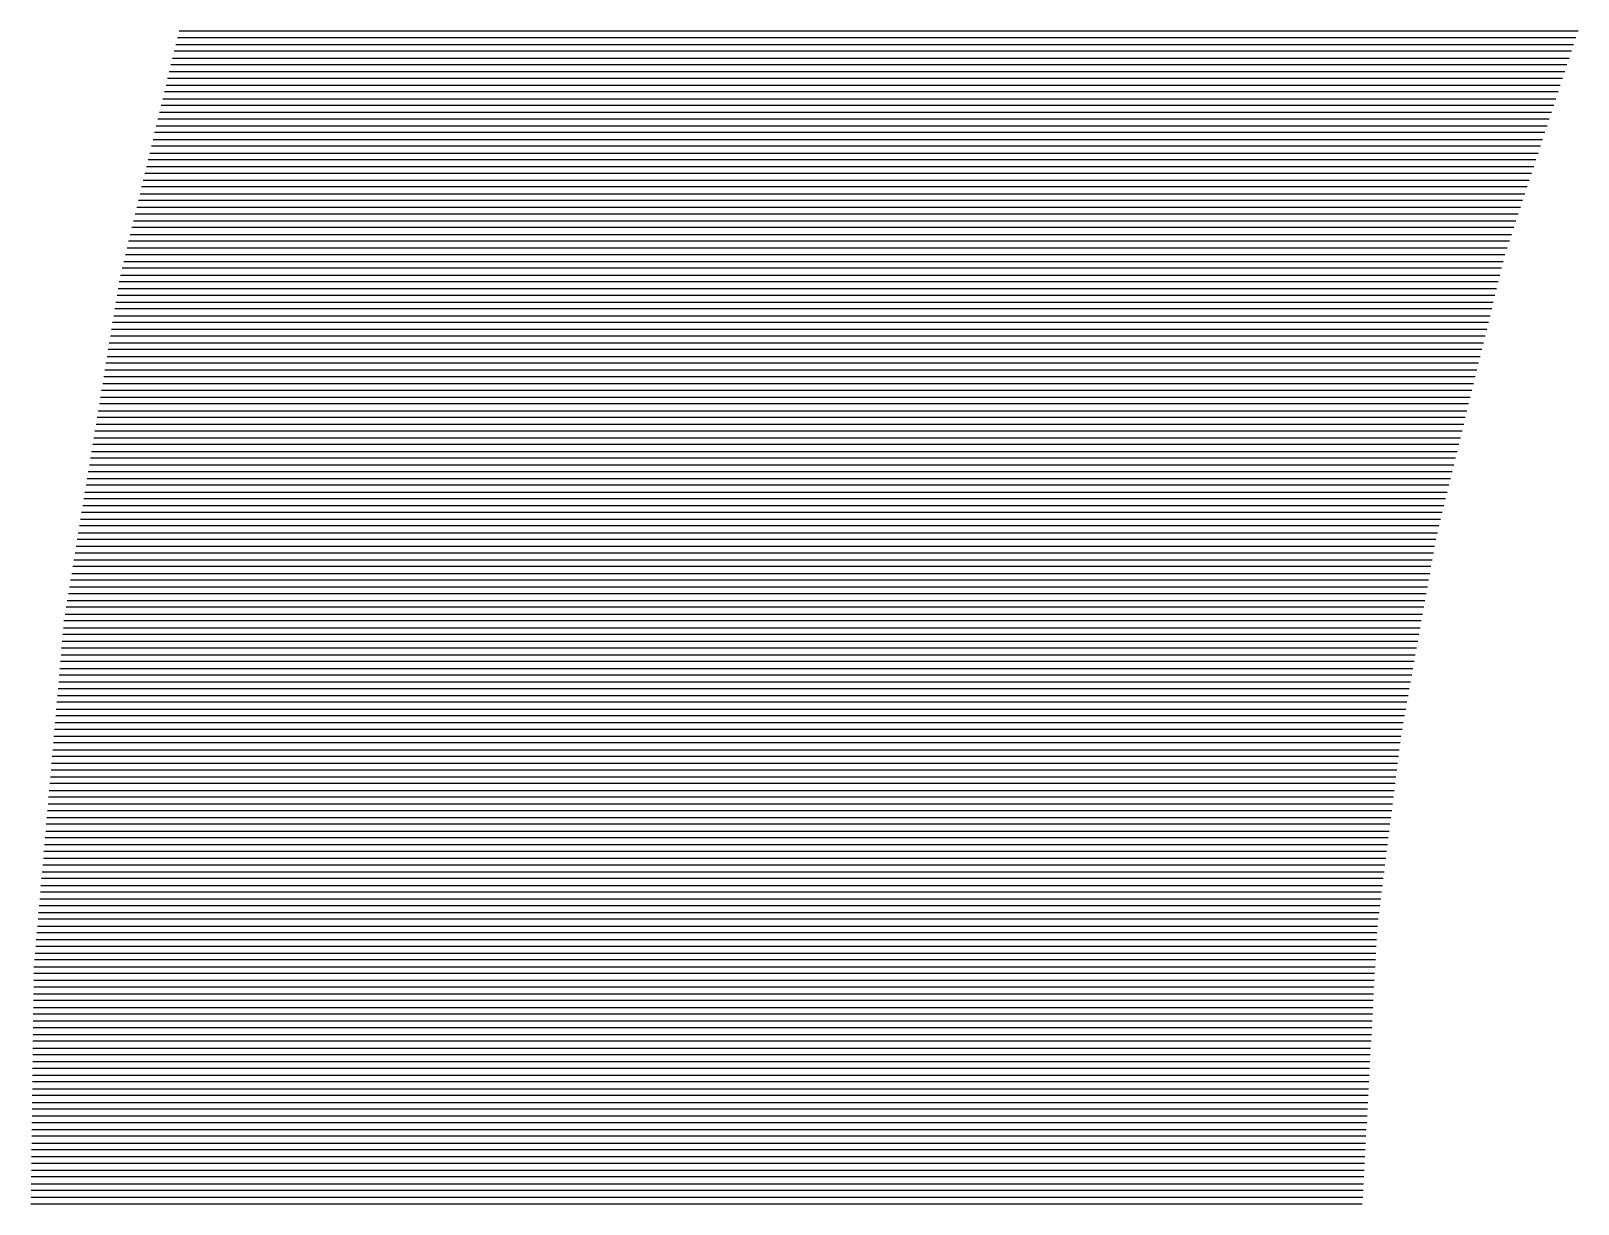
# Model space of a CAD drawing. Header units: metres. Extents: x -6.9 to 6.9, y -7 to 7.
# Drawn here: x -6.89 to -4.609, y 0.008 to 1.738 of the extents above; entities that cross this region are included whole.
import ezdxf

# ---------------------------------------------------------------- set-up
doc = ezdxf.new("R2010")
doc.units = ezdxf.units.M

msp = doc.modelspace()

# ---------------------------------------------------------------- linework, layer by layer
for p, q in [((-6.672096, 1.737827, -1.213668), (-6.421041, 1.737827, -1.177618)), ((-6.421041, 1.737827, -1.177618), (-6.180767, 1.737827, -1.143113)), ((-6.180767, 1.737827, -1.143113), (-5.377292, 1.737827, -1.027761)), ((-5.377292, 1.737827, -1.027761), (-4.608774, 1.737827, -0.917207)), ((-6.67689, 1.717827, -1.213633), (-6.3782, 1.717827, -1.170742)), ((-6.399621, 1.727827, -1.17418), (-6.674493, 1.727827, -1.21365)), ((-6.136552, 1.727827, -1.136402), (-6.399621, 1.727827, -1.17418)), ((-6.3782, 1.717827, -1.170742), (-6.092337, 1.717827, -1.12969)), ((-5.357347, 1.727827, -1.024534), (-6.136552, 1.727827, -1.136402)), ((-6.092337, 1.717827, -1.12969), (-5.337402, 1.717827, -1.021308)), ((-4.612043, 1.727827, -0.917319), (-5.357347, 1.727827, -1.024534)), ((-5.337402, 1.717827, -1.021308), (-4.615313, 1.717827, -0.917432)), ((-6.681683, 1.697827, -1.213597), (-6.335359, 1.697827, -1.163866)), ((-6.35678, 1.707827, -1.167304), (-6.679287, 1.707827, -1.213615)), ((-6.048122, 1.707827, -1.122979), (-6.35678, 1.707827, -1.167304)), ((-6.335359, 1.697827, -1.163866), (-6.003906, 1.697827, -1.116268)), ((-5.317457, 1.707827, -1.018081), (-6.048122, 1.707827, -1.122979)), ((-6.003906, 1.697827, -1.116268), (-5.297512, 1.697827, -1.014854)), ((-4.618582, 1.707827, -0.917544), (-5.317457, 1.707827, -1.018081)), ((-5.297512, 1.697827, -1.014854), (-4.621851, 1.697827, -0.917657)), ((-6.271097, 1.667827, -1.153553), (-6.688874, 1.667827, -1.213544)), ((-6.686477, 1.677827, -1.213562), (-6.292518, 1.677827, -1.156991)), ((-6.313938, 1.687827, -1.160429), (-6.68408, 1.687827, -1.21358)), ((-5.959691, 1.687827, -1.109557), (-6.313938, 1.687827, -1.160429)), ((-6.292518, 1.677827, -1.156991), (-5.915476, 1.677827, -1.102845)), ((-5.871261, 1.667827, -1.096134), (-6.271097, 1.667827, -1.153553)), ((-5.277567, 1.687827, -1.011627), (-5.959691, 1.687827, -1.109557)), ((-5.915476, 1.677827, -1.102845), (-5.257622, 1.677827, -1.0084)), ((-5.237677, 1.667827, -1.005173), (-5.871261, 1.667827, -1.096134)), ((-4.625121, 1.687827, -0.91777), (-5.277567, 1.687827, -1.011627)), ((-5.257622, 1.677827, -1.0084), (-4.62839, 1.677827, -0.917882)), ((-4.631659, 1.667827, -0.917995), (-5.237677, 1.667827, -1.005173)), ((-6.228256, 1.647827, -1.146678), (-6.693668, 1.647827, -1.213509)), ((-6.691271, 1.657827, -1.213526), (-6.249677, 1.657827, -1.150115)), ((-6.249677, 1.657827, -1.150115), (-5.827046, 1.657827, -1.089423)), ((-5.782831, 1.647827, -1.082712), (-6.228256, 1.647827, -1.146678)), ((-5.827046, 1.657827, -1.089423), (-5.217733, 1.657827, -1.001946)), ((-5.197788, 1.647827, -0.998719), (-5.782831, 1.647827, -1.082712)), ((-5.217733, 1.657827, -1.001946), (-4.634929, 1.657827, -0.918107)), ((-4.638198, 1.647827, -0.91822), (-5.197788, 1.647827, -0.998719)), ((-6.185415, 1.627827, -1.139802), (-6.698461, 1.627827, -1.213473)), ((-6.696064, 1.637827, -1.213491), (-6.206836, 1.637827, -1.14324)), ((-6.206836, 1.637827, -1.14324), (-5.738616, 1.637827, -1.076)), ((-5.6944, 1.627827, -1.069289), (-6.185415, 1.627827, -1.139802)), ((-5.738616, 1.637827, -1.076), (-5.177843, 1.637827, -0.995493)), ((-5.157898, 1.627827, -0.992266), (-5.6944, 1.627827, -1.069289)), ((-5.177843, 1.637827, -0.995493), (-4.641467, 1.637827, -0.918333)), ((-4.644737, 1.627827, -0.918445), (-5.157898, 1.627827, -0.992266)), ((-6.705652, 1.597827, -1.21342), (-6.121154, 1.597827, -1.129489)), ((-6.142574, 1.607827, -1.132926), (-6.703255, 1.607827, -1.213438)), ((-6.700858, 1.617827, -1.213456), (-6.163995, 1.617827, -1.136364)), ((-6.163995, 1.617827, -1.136364), (-5.650185, 1.617827, -1.062578)), ((-5.60597, 1.607827, -1.055867), (-6.142574, 1.607827, -1.132926)), ((-6.121154, 1.597827, -1.129489), (-5.561755, 1.597827, -1.049156)), ((-5.650185, 1.617827, -1.062578), (-5.137953, 1.617827, -0.989039)), ((-5.118008, 1.607827, -0.985812), (-5.60597, 1.607827, -1.055867)), ((-5.561755, 1.597827, -1.049156), (-5.098063, 1.597827, -0.982585)), ((-5.137953, 1.617827, -0.989039), (-4.648006, 1.617827, -0.918558)), ((-4.651275, 1.607827, -0.918671), (-5.118008, 1.607827, -0.985812)), ((-5.098063, 1.597827, -0.982585), (-4.654545, 1.597827, -0.918783)), ((-6.710445, 1.577827, -1.213385), (-6.078313, 1.577827, -1.122613)), ((-6.099733, 1.587827, -1.126051), (-6.708048, 1.587827, -1.213402)), ((-5.51754, 1.587827, -1.042444), (-6.099733, 1.587827, -1.126051)), ((-6.078313, 1.577827, -1.122613), (-5.473325, 1.577827, -1.035733)), ((-5.078118, 1.587827, -0.979358), (-5.51754, 1.587827, -1.042444)), ((-5.473325, 1.577827, -1.035733), (-5.058173, 1.577827, -0.976131)), ((-4.657814, 1.587827, -0.918896), (-5.078118, 1.587827, -0.979358)), ((-5.058173, 1.577827, -0.976131), (-4.661083, 1.577827, -0.919008)), ((-6.715239, 1.557827, -1.213349), (-6.035471, 1.557827, -1.115737)), ((-6.056892, 1.567827, -1.119175), (-6.712842, 1.567827, -1.213367)), ((-5.42911, 1.567827, -1.029022), (-6.056892, 1.567827, -1.119175)), ((-6.035471, 1.557827, -1.115737), (-5.384894, 1.557827, -1.022311)), ((-5.038228, 1.567827, -0.972905), (-5.42911, 1.567827, -1.029022)), ((-5.384894, 1.557827, -1.022311), (-5.018283, 1.557827, -0.969678)), ((-4.664353, 1.567827, -0.919121), (-5.038228, 1.567827, -0.972905)), ((-5.018283, 1.557827, -0.969678), (-4.667622, 1.557827, -0.919234)), ((-6.720033, 1.537827, -1.213314), (-5.99263, 1.537827, -1.108862)), ((-6.014051, 1.547827, -1.1123), (-6.717636, 1.547827, -1.213332)), ((-5.340679, 1.547827, -1.015599), (-6.014051, 1.547827, -1.1123)), ((-5.99263, 1.537827, -1.108862), (-5.296464, 1.537827, -1.008888)), ((-4.998338, 1.547827, -0.966451), (-5.340679, 1.547827, -1.015599)), ((-5.296464, 1.537827, -1.008888), (-4.978393, 1.537827, -0.963224)), ((-4.670891, 1.547827, -0.919346), (-4.998338, 1.547827, -0.966451)), ((-4.978393, 1.537827, -0.963224), (-4.674161, 1.537827, -0.919459)), ((-5.928369, 1.507827, -1.098549), (-6.727223, 1.507827, -1.213261)), ((-6.724826, 1.517827, -1.213278), (-5.949789, 1.517827, -1.101986)), ((-5.97121, 1.527827, -1.105424), (-6.722429, 1.527827, -1.213296)), ((-5.252249, 1.527827, -1.002177), (-5.97121, 1.527827, -1.105424)), ((-5.949789, 1.517827, -1.101986), (-5.208034, 1.517827, -0.995466)), ((-5.163819, 1.507827, -0.988754), (-5.928369, 1.507827, -1.098549)), ((-4.958448, 1.527827, -0.959997), (-5.252249, 1.527827, -1.002177)), ((-5.208034, 1.517827, -0.995466), (-4.938503, 1.517827, -0.95677)), ((-4.918558, 1.507827, -0.953543), (-5.163819, 1.507827, -0.988754)), ((-4.67743, 1.527827, -0.919571), (-4.958448, 1.527827, -0.959997)), ((-4.938503, 1.517827, -0.95677), (-4.680699, 1.517827, -0.919684)), ((-4.683969, 1.507827, -0.919797), (-4.918558, 1.507827, -0.953543)), ((-5.885528, 1.487827, -1.091673), (-6.732017, 1.487827, -1.213225)), ((-6.72962, 1.497827, -1.213243), (-5.906948, 1.497827, -1.095111)), ((-5.906948, 1.497827, -1.095111), (-5.119604, 1.497827, -0.982043)), ((-5.075388, 1.487827, -0.975332), (-5.885528, 1.487827, -1.091673)), ((-5.119604, 1.497827, -0.982043), (-4.898614, 1.497827, -0.950317)), ((-4.878669, 1.487827, -0.94709), (-5.075388, 1.487827, -0.975332)), ((-4.898614, 1.497827, -0.950317), (-4.687238, 1.497827, -0.919909)), ((-4.690507, 1.487827, -0.920022), (-4.878669, 1.487827, -0.94709)), ((-5.842687, 1.467827, -1.084797), (-6.73681, 1.467827, -1.21319)), ((-6.734414, 1.477827, -1.213208), (-5.864107, 1.477827, -1.088235)), ((-5.864107, 1.477827, -1.088235), (-5.031173, 1.477827, -0.968621)), ((-4.986958, 1.467827, -0.961909), (-5.842687, 1.467827, -1.084797)), ((-5.031173, 1.477827, -0.968621), (-4.858724, 1.477827, -0.943863)), ((-4.838779, 1.467827, -0.940636), (-4.986958, 1.467827, -0.961909)), ((-4.858724, 1.477827, -0.943863), (-4.693777, 1.477827, -0.920135)), ((-4.697046, 1.467827, -0.920247), (-4.838779, 1.467827, -0.940636)), ((-6.744001, 1.437827, -1.213137), (-5.778425, 1.437827, -1.074484)), ((-5.799846, 1.447827, -1.077922), (-6.741604, 1.447827, -1.213154)), ((-6.739207, 1.457827, -1.213172), (-5.821266, 1.457827, -1.08136)), ((-5.821266, 1.457827, -1.08136), (-4.942743, 1.457827, -0.955198)), ((-4.898528, 1.447827, -0.948487), (-5.799846, 1.447827, -1.077922)), ((-5.778425, 1.437827, -1.074484), (-4.854313, 1.437827, -0.941776)), ((-4.942743, 1.457827, -0.955198), (-4.818834, 1.457827, -0.937409)), ((-4.798889, 1.447827, -0.934182), (-4.898528, 1.447827, -0.948487)), ((-4.854313, 1.437827, -0.941776), (-4.778944, 1.437827, -0.930955)), ((-4.818834, 1.457827, -0.937409), (-4.700315, 1.457827, -0.92036)), ((-4.703585, 1.447827, -0.920472), (-4.798889, 1.447827, -0.934182)), ((-4.778944, 1.437827, -0.930955), (-4.706854, 1.437827, -0.920585)), ((-6.748795, 1.417827, -1.213101), (-5.735584, 1.417827, -1.067608)), ((-5.757004, 1.427827, -1.071046), (-6.746398, 1.427827, -1.213119)), ((-4.810098, 1.427827, -0.935065), (-5.757004, 1.427827, -1.071046)), ((-5.735584, 1.417827, -1.067608), (-4.765882, 1.417827, -0.928353)), ((-4.758999, 1.427827, -0.927729), (-4.810098, 1.427827, -0.935065)), ((-4.765882, 1.417827, -0.928353), (-4.739054, 1.417827, -0.924502)), ((-4.710123, 1.427827, -0.920698), (-4.758999, 1.427827, -0.927729)), ((-4.739054, 1.417827, -0.924502), (-4.713393, 1.417827, -0.92081)), ((-6.753588, 1.397827, -1.213066), (-5.692743, 1.397827, -1.060733)), ((-5.714163, 1.407827, -1.064171), (-6.751191, 1.407827, -1.213084)), ((-4.721667, 1.407827, -0.921642), (-5.714163, 1.407827, -1.064171)), ((-5.692743, 1.397827, -1.060733), (-4.719179, 1.397827, -0.920923)), ((-4.719109, 1.407827, -0.921275), (-4.721667, 1.407827, -0.921642)), ((-4.716662, 1.407827, -0.920923), (-4.719109, 1.407827, -0.921275)), ((-6.758382, 1.377827, -1.21303), (-5.649902, 1.377827, -1.053857)), ((-5.671322, 1.387827, -1.057295), (-6.755985, 1.387827, -1.213048)), ((-4.721607, 1.387827, -0.92091), (-5.671322, 1.387827, -1.057295)), ((-5.649902, 1.377827, -1.053857), (-4.724036, 1.377827, -0.920897)), ((-6.683624, 1.347827, -1.201207), (-6.76351, 1.347827, -1.212688)), ((-6.761878, 1.357827, -1.212813), (-6.711637, 1.357827, -1.205593)), ((-6.739649, 1.367827, -1.209978), (-6.760247, 1.367827, -1.212938)), ((-6.724102, 1.367827, -1.207746), (-6.739649, 1.367827, -1.209978)), ((-5.628481, 1.367827, -1.05042), (-6.724102, 1.367827, -1.207746)), ((-6.711637, 1.357827, -1.205593), (-6.673714, 1.357827, -1.200149)), ((-6.623326, 1.347827, -1.192551), (-6.683624, 1.347827, -1.201207)), ((-6.673714, 1.357827, -1.200149), (-5.607061, 1.357827, -1.046982)), ((-5.58564, 1.347827, -1.043544), (-6.623326, 1.347827, -1.192551)), ((-4.726464, 1.367827, -0.920884), (-5.628481, 1.367827, -1.05042)), ((-5.607061, 1.357827, -1.046982), (-4.728892, 1.357827, -0.920871)), ((-4.731321, 1.347827, -0.920858), (-5.58564, 1.347827, -1.043544)), ((-6.627599, 1.327827, -1.192437), (-6.766772, 1.327827, -1.212437)), ((-6.765141, 1.337827, -1.212562), (-6.655611, 1.337827, -1.196822)), ((-6.655611, 1.337827, -1.196822), (-6.572938, 1.337827, -1.184954)), ((-6.522549, 1.327827, -1.177356), (-6.627599, 1.327827, -1.192437)), ((-6.572938, 1.337827, -1.184954), (-5.56422, 1.337827, -1.040106)), ((-5.542799, 1.327827, -1.036668), (-6.522549, 1.327827, -1.177356)), ((-5.56422, 1.337827, -1.040106), (-4.733749, 1.337827, -0.920845)), ((-4.736178, 1.327827, -0.920833), (-5.542799, 1.327827, -1.036668)), ((-6.571573, 1.307827, -1.183666), (-6.770035, 1.307827, -1.212187)), ((-6.768404, 1.317827, -1.212312), (-6.599586, 1.317827, -1.188051)), ((-6.599586, 1.317827, -1.188051), (-6.472161, 1.317827, -1.169759)), ((-6.421773, 1.307827, -1.162162), (-6.571573, 1.307827, -1.183666)), ((-6.472161, 1.317827, -1.169759), (-5.521378, 1.317827, -1.033231)), ((-5.499958, 1.307827, -1.029793), (-6.421773, 1.307827, -1.162162)), ((-5.521378, 1.317827, -1.033231), (-4.738606, 1.317827, -0.92082)), ((-4.741034, 1.307827, -0.920807), (-5.499958, 1.307827, -1.029793)), ((-6.774929, 1.277827, -1.211811), (-6.487535, 1.277827, -1.17051)), ((-6.515548, 1.287827, -1.174895), (-6.773298, 1.287827, -1.211936)), ((-6.771667, 1.297827, -1.212062), (-6.54356, 1.297827, -1.17928)), ((-6.54356, 1.297827, -1.17928), (-6.371385, 1.297827, -1.154564)), ((-6.320996, 1.287827, -1.146967), (-6.515548, 1.287827, -1.174895)), ((-6.487535, 1.277827, -1.17051), (-6.270608, 1.277827, -1.139369)), ((-6.371385, 1.297827, -1.154564), (-5.478537, 1.297827, -1.026355)), ((-5.457117, 1.287827, -1.022917), (-6.320996, 1.287827, -1.146967)), ((-6.270608, 1.277827, -1.139369), (-5.435696, 1.277827, -1.019479)), ((-5.478537, 1.297827, -1.026355), (-4.743463, 1.297827, -0.920794)), ((-4.745891, 1.287827, -0.920781), (-5.457117, 1.287827, -1.022917)), ((-5.435696, 1.277827, -1.019479), (-4.748319, 1.277827, -0.920768)), ((-6.778192, 1.257827, -1.211561), (-6.43151, 1.257827, -1.161739)), ((-6.459522, 1.267827, -1.166124), (-6.776561, 1.267827, -1.211686)), ((-6.22022, 1.267827, -1.131772), (-6.459522, 1.267827, -1.166124)), ((-6.43151, 1.257827, -1.161739), (-6.169832, 1.257827, -1.124174)), ((-5.414276, 1.267827, -1.016042), (-6.22022, 1.267827, -1.131772)), ((-6.169832, 1.257827, -1.124174), (-5.392855, 1.257827, -1.012604)), ((-4.750748, 1.267827, -0.920755), (-5.414276, 1.267827, -1.016042)), ((-5.392855, 1.257827, -1.012604), (-4.753176, 1.257827, -0.920742)), ((-6.781455, 1.237827, -1.21131), (-6.375484, 1.237827, -1.152968)), ((-6.403497, 1.247827, -1.157354), (-6.779824, 1.247827, -1.211435)), ((-6.119444, 1.247827, -1.116577), (-6.403497, 1.247827, -1.157354)), ((-6.375484, 1.237827, -1.152968), (-6.069055, 1.237827, -1.10898)), ((-5.371435, 1.247827, -1.009166), (-6.119444, 1.247827, -1.116577)), ((-6.069055, 1.237827, -1.10898), (-5.350014, 1.237827, -1.005728)), ((-4.755604, 1.247827, -0.920729), (-5.371435, 1.247827, -1.009166)), ((-5.350014, 1.237827, -1.005728), (-4.758033, 1.237827, -0.920716)), ((-6.784718, 1.217827, -1.21106), (-6.319459, 1.217827, -1.144197)), ((-6.347471, 1.227827, -1.148583), (-6.783087, 1.227827, -1.211185)), ((-6.018667, 1.227827, -1.101382), (-6.347471, 1.227827, -1.148583)), ((-6.319459, 1.217827, -1.144197), (-5.968279, 1.217827, -1.093785)), ((-5.328594, 1.227827, -1.00229), (-6.018667, 1.227827, -1.101382)), ((-5.968279, 1.217827, -1.093785), (-5.307173, 1.217827, -0.998853)), ((-4.760461, 1.227827, -0.920703), (-5.328594, 1.227827, -1.00229)), ((-5.307173, 1.217827, -0.998853), (-4.762889, 1.217827, -0.92069)), ((-6.235421, 1.187827, -1.131041), (-6.789612, 1.187827, -1.210684)), ((-6.787981, 1.197827, -1.210809), (-6.263433, 1.197827, -1.135427)), ((-6.291446, 1.207827, -1.139812), (-6.786349, 1.207827, -1.210934)), ((-5.917891, 1.207827, -1.086187), (-6.291446, 1.207827, -1.139812)), ((-6.263433, 1.197827, -1.135427), (-5.867502, 1.197827, -1.07859)), ((-5.817114, 1.187827, -1.070992), (-6.235421, 1.187827, -1.131041)), ((-5.285753, 1.207827, -0.995415), (-5.917891, 1.207827, -1.086187)), ((-5.867502, 1.197827, -1.07859), (-5.264332, 1.197827, -0.991977)), ((-5.242911, 1.187827, -0.988539), (-5.817114, 1.187827, -1.070992)), ((-4.765318, 1.207827, -0.920677), (-5.285753, 1.207827, -0.995415)), ((-5.264332, 1.197827, -0.991977), (-4.767746, 1.197827, -0.920664)), ((-4.770175, 1.187827, -0.920651), (-5.242911, 1.187827, -0.988539)), ((-6.179395, 1.167827, -1.122271), (-6.792875, 1.167827, -1.210434)), ((-6.791244, 1.177827, -1.210559), (-6.207408, 1.177827, -1.126656)), ((-6.207408, 1.177827, -1.126656), (-5.766726, 1.177827, -1.063395)), ((-5.716338, 1.167827, -1.055798), (-6.179395, 1.167827, -1.122271)), ((-5.766726, 1.177827, -1.063395), (-5.221491, 1.177827, -0.985102)), ((-5.20007, 1.167827, -0.981664), (-5.716338, 1.167827, -1.055798)), ((-5.221491, 1.177827, -0.985102), (-4.772603, 1.177827, -0.920638)), ((-4.775031, 1.167827, -0.920626), (-5.20007, 1.167827, -0.981664)), ((-6.12337, 1.147827, -1.1135), (-6.796138, 1.147827, -1.210183)), ((-6.794506, 1.157827, -1.210308), (-6.151382, 1.157827, -1.117885)), ((-6.151382, 1.157827, -1.117885), (-5.665949, 1.157827, -1.0482)), ((-5.615561, 1.147827, -1.040603), (-6.12337, 1.147827, -1.1135)), ((-5.665949, 1.157827, -1.0482), (-5.17865, 1.157827, -0.978226)), ((-5.157229, 1.147827, -0.974788), (-5.615561, 1.147827, -1.040603)), ((-5.17865, 1.157827, -0.978226), (-4.77746, 1.157827, -0.920613)), ((-4.779888, 1.147827, -0.9206), (-5.157229, 1.147827, -0.974788)), ((-6.067344, 1.127827, -1.104729), (-6.799401, 1.127827, -1.209933)), ((-6.797769, 1.137827, -1.210058), (-6.095357, 1.137827, -1.109114)), ((-6.095357, 1.137827, -1.109114), (-5.565173, 1.137827, -1.033005)), ((-5.514785, 1.127827, -1.025408), (-6.067344, 1.127827, -1.104729)), ((-5.565173, 1.137827, -1.033005), (-5.135809, 1.137827, -0.97135)), ((-5.114388, 1.127827, -0.967913), (-5.514785, 1.127827, -1.025408)), ((-5.135809, 1.137827, -0.97135), (-4.782316, 1.137827, -0.920587)), ((-4.784745, 1.127827, -0.920574), (-5.114388, 1.127827, -0.967913)), ((-6.804295, 1.097827, -1.209557), (-5.983306, 1.097827, -1.091573)), ((-6.011319, 1.107827, -1.095958), (-6.802663, 1.107827, -1.209682)), ((-6.801032, 1.117827, -1.209807), (-6.039332, 1.117827, -1.100344)), ((-6.039332, 1.117827, -1.100344), (-5.464396, 1.117827, -1.01781)), ((-5.414008, 1.107827, -1.010213), (-6.011319, 1.107827, -1.095958)), ((-5.983306, 1.097827, -1.091573), (-5.36362, 1.097827, -1.002616)), ((-5.464396, 1.117827, -1.01781), (-5.092968, 1.117827, -0.964475)), ((-5.071547, 1.107827, -0.961037), (-5.414008, 1.107827, -1.010213)), ((-5.36362, 1.097827, -1.002616), (-5.050127, 1.097827, -0.957599)), ((-5.092968, 1.117827, -0.964475), (-4.787173, 1.117827, -0.920561)), ((-4.789601, 1.107827, -0.920548), (-5.071547, 1.107827, -0.961037)), ((-5.050127, 1.097827, -0.957599), (-4.79203, 1.097827, -0.920535)), ((-6.807558, 1.077827, -1.209307), (-5.927281, 1.077827, -1.082802)), ((-5.955293, 1.087827, -1.087188), (-6.805926, 1.087827, -1.209432)), ((-5.313232, 1.087827, -0.995018), (-5.955293, 1.087827, -1.087188)), ((-5.927281, 1.077827, -1.082802), (-5.262844, 1.077827, -0.987421)), ((-5.028706, 1.087827, -0.954161), (-5.313232, 1.087827, -0.995018)), ((-5.262844, 1.077827, -0.987421), (-5.007286, 1.077827, -0.950724)), ((-4.794458, 1.087827, -0.920522), (-5.028706, 1.087827, -0.954161)), ((-5.007286, 1.077827, -0.950724), (-4.796886, 1.077827, -0.920509)), ((-6.81082, 1.057827, -1.209056), (-5.871255, 1.057827, -1.074032)), ((-5.899268, 1.067827, -1.078417), (-6.809189, 1.067827, -1.209181)), ((-5.212455, 1.067827, -0.979823), (-5.899268, 1.067827, -1.078417)), ((-5.871255, 1.057827, -1.074032), (-5.162067, 1.057827, -0.972226)), ((-4.985865, 1.067827, -0.947286), (-5.212455, 1.067827, -0.979823)), ((-5.162067, 1.057827, -0.972226), (-4.964444, 1.057827, -0.943848)), ((-4.799315, 1.067827, -0.920496), (-4.985865, 1.067827, -0.947286)), ((-4.964444, 1.057827, -0.943848), (-4.801743, 1.057827, -0.920483)), ((-5.787217, 1.027827, -1.060875), (-6.815715, 1.027827, -1.20868)), ((-6.814083, 1.037827, -1.208806), (-5.81523, 1.037827, -1.065261)), ((-5.843243, 1.047827, -1.069646), (-6.812452, 1.047827, -1.208931)), ((-5.111679, 1.047827, -0.964628), (-5.843243, 1.047827, -1.069646)), ((-5.81523, 1.037827, -1.065261), (-5.061291, 1.037827, -0.957031)), ((-5.010902, 1.027827, -0.949434), (-5.787217, 1.027827, -1.060875)), ((-4.943024, 1.047827, -0.94041), (-5.111679, 1.047827, -0.964628)), ((-5.061291, 1.037827, -0.957031), (-4.921603, 1.037827, -0.936973)), ((-4.900183, 1.027827, -0.933535), (-5.010902, 1.027827, -0.949434)), ((-4.804171, 1.047827, -0.92047), (-4.943024, 1.047827, -0.94041)), ((-4.921603, 1.037827, -0.936973), (-4.8066, 1.037827, -0.920457)), ((-4.809028, 1.027827, -0.920444), (-4.900183, 1.027827, -0.933535)), ((-5.731192, 1.007827, -1.052105), (-6.818977, 1.007827, -1.20843)), ((-6.817346, 1.017827, -1.208555), (-5.759204, 1.017827, -1.05649)), ((-5.759204, 1.017827, -1.05649), (-4.960514, 1.017827, -0.941836)), ((-4.910126, 1.007827, -0.934239), (-5.731192, 1.007827, -1.052105)), ((-4.960514, 1.017827, -0.941836), (-4.878762, 1.017827, -0.930097)), ((-4.857342, 1.007827, -0.926659), (-4.910126, 1.007827, -0.934239)), ((-4.878762, 1.017827, -0.930097), (-4.811457, 1.017827, -0.920431)), ((-4.813885, 1.007827, -0.920418), (-4.857342, 1.007827, -0.926659)), ((-5.675166, 0.987827, -1.043334), (-6.82224, 0.987827, -1.208179)), ((-6.820609, 0.997827, -1.208305), (-5.703179, 0.997827, -1.047719)), ((-5.703179, 0.997827, -1.047719), (-4.859738, 0.997827, -0.926641)), ((-4.818626, 0.987827, -0.920375), (-5.675166, 0.987827, -1.043334)), ((-4.859738, 0.997827, -0.926641), (-4.835921, 0.997827, -0.923221)), ((-4.835921, 0.997827, -0.923221), (-4.816313, 0.997827, -0.920406)), ((-5.619141, 0.967827, -1.034563), (-6.825503, 0.967827, -1.207929)), ((-6.823872, 0.977827, -1.208054), (-5.647154, 0.977827, -1.038949)), ((-5.647154, 0.977827, -1.038949), (-4.820401, 0.977827, -0.920266)), ((-4.822176, 0.967827, -0.920157), (-5.619141, 0.967827, -1.034563)), ((-6.830397, 0.937827, -1.207553), (-5.535103, 0.937827, -1.021407)), ((-5.563115, 0.947827, -1.025792), (-6.828766, 0.947827, -1.207679)), ((-6.827134, 0.957827, -1.207804), (-5.591128, 0.957827, -1.030178)), ((-5.591128, 0.957827, -1.030178), (-4.823952, 0.957827, -0.920048)), ((-4.825727, 0.947827, -0.919939), (-5.563115, 0.947827, -1.025792)), ((-5.535103, 0.937827, -1.021407), (-4.827503, 0.937827, -0.919829)), ((-6.83366, 0.917827, -1.207303), (-5.479077, 0.917827, -1.012636)), ((-5.50709, 0.927827, -1.017022), (-6.832029, 0.927827, -1.207428)), ((-4.829278, 0.927827, -0.91972), (-5.50709, 0.927827, -1.017022)), ((-5.479077, 0.917827, -1.012636), (-4.831054, 0.917827, -0.919611)), ((-6.836923, 0.897827, -1.207052), (-5.423052, 0.897827, -1.003866)), ((-5.451065, 0.907827, -1.008251), (-6.835291, 0.907827, -1.207178)), ((-4.832829, 0.907827, -0.919502), (-5.451065, 0.907827, -1.008251)), ((-5.423052, 0.897827, -1.003866), (-4.834605, 0.897827, -0.919393)), ((-6.838889, 0.867827, -1.206256), (-6.841767, 0.867827, -1.20667)), ((-6.840186, 0.877827, -1.206802), (-5.367026, 0.877827, -0.995095)), ((-6.833952, 0.867827, -1.205547), (-6.838889, 0.867827, -1.206256)), ((-5.395039, 0.887827, -0.99948), (-6.838554, 0.887827, -1.206927)), ((-5.339014, 0.867827, -0.990709), (-6.833952, 0.867827, -1.205547)), ((-4.83638, 0.887827, -0.919283), (-5.395039, 0.887827, -0.99948)), ((-5.367026, 0.877827, -0.995095), (-4.838156, 0.877827, -0.919174)), ((-4.839931, 0.867827, -0.919065), (-5.339014, 0.867827, -0.990709)), ((-6.753643, 0.847827, -1.193276), (-6.843506, 0.847827, -1.206203)), ((-6.842636, 0.857827, -1.206436), (-6.796266, 0.857827, -1.199766)), ((-6.796266, 0.857827, -1.199766), (-6.716713, 0.857827, -1.188338)), ((-6.599473, 0.847827, -1.17113), (-6.753643, 0.847827, -1.193276)), ((-6.716713, 0.857827, -1.188338), (-5.311001, 0.857827, -0.986324)), ((-5.282988, 0.847827, -0.981939), (-6.599473, 0.847827, -1.17113)), ((-5.311001, 0.857827, -0.986324), (-4.841707, 0.857827, -0.918956)), ((-4.843482, 0.847827, -0.918847), (-5.282988, 0.847827, -0.981939)), ((-6.668397, 0.827827, -1.180297), (-6.845245, 0.827827, -1.205736)), ((-6.844375, 0.837827, -1.205969), (-6.71102, 0.837827, -1.186786)), ((-6.71102, 0.837827, -1.186786), (-6.482234, 0.837827, -1.153922)), ((-6.364994, 0.827827, -1.136714), (-6.668397, 0.827827, -1.180297)), ((-6.482234, 0.837827, -1.153922), (-5.254976, 0.837827, -0.977553)), ((-5.226963, 0.827827, -0.973168), (-6.364994, 0.827827, -1.136714)), ((-5.254976, 0.837827, -0.977553), (-4.845258, 0.837827, -0.918737)), ((-4.847033, 0.827827, -0.918628), (-5.226963, 0.827827, -0.973168)), ((-6.583151, 0.807827, -1.167317), (-6.846984, 0.807827, -1.205269)), ((-6.846114, 0.817827, -1.205502), (-6.625774, 0.817827, -1.173807)), ((-6.625774, 0.817827, -1.173807), (-6.247755, 0.817827, -1.119506)), ((-6.130515, 0.807827, -1.102298), (-6.583151, 0.807827, -1.167317)), ((-6.247755, 0.817827, -1.119506), (-5.19895, 0.817827, -0.968783)), ((-5.170937, 0.807827, -0.964397), (-6.130515, 0.807827, -1.102298)), ((-5.19895, 0.817827, -0.968783), (-4.848809, 0.817827, -0.918519)), ((-4.850584, 0.807827, -0.91841), (-5.170937, 0.807827, -0.964397)), ((-6.849592, 0.777827, -1.204568), (-6.455282, 0.777827, -1.147848)), ((-6.497905, 0.787827, -1.154337), (-6.848723, 0.787827, -1.204802)), ((-6.847853, 0.797827, -1.205035), (-6.540528, 0.797827, -1.160827)), ((-6.540528, 0.797827, -1.160827), (-6.013276, 0.797827, -1.08509)), ((-5.896036, 0.787827, -1.067882), (-6.497905, 0.787827, -1.154337)), ((-6.455282, 0.777827, -1.147848), (-5.778797, 0.777827, -1.050673)), ((-6.013276, 0.797827, -1.08509), (-5.142925, 0.797827, -0.960012)), ((-5.114912, 0.787827, -0.955627), (-5.896036, 0.787827, -1.067882)), ((-5.778797, 0.777827, -1.050673), (-5.086899, 0.777827, -0.951241)), ((-5.142925, 0.797827, -0.960012), (-4.85236, 0.797827, -0.918301)), ((-4.854135, 0.787827, -0.918191), (-5.114912, 0.787827, -0.955627)), ((-5.086899, 0.777827, -0.951241), (-4.855911, 0.777827, -0.918082)), ((-6.851331, 0.757827, -1.204101), (-6.370036, 0.757827, -1.134868)), ((-6.412659, 0.767827, -1.141358), (-6.850462, 0.767827, -1.204335)), ((-5.661557, 0.767827, -1.033465), (-6.412659, 0.767827, -1.141358)), ((-6.370036, 0.757827, -1.134868), (-5.544317, 0.757827, -1.016257)), ((-5.058887, 0.767827, -0.946856), (-5.661557, 0.767827, -1.033465)), ((-5.544317, 0.757827, -1.016257), (-5.030874, 0.757827, -0.94247)), ((-4.857686, 0.767827, -0.917973), (-5.058887, 0.767827, -0.946856)), ((-5.030874, 0.757827, -0.94247), (-4.859462, 0.757827, -0.917864)), ((-6.853071, 0.737827, -1.203634), (-6.28479, 0.737827, -1.121889)), ((-6.327413, 0.747827, -1.128378), (-6.852201, 0.747827, -1.203868)), ((-5.427078, 0.747827, -0.999049), (-6.327413, 0.747827, -1.128378)), ((-6.28479, 0.737827, -1.121889), (-5.309838, 0.737827, -0.981841)), ((-5.002861, 0.747827, -0.938085), (-5.427078, 0.747827, -0.999049)), ((-5.309838, 0.737827, -0.981841), (-4.974848, 0.737827, -0.9337)), ((-4.861237, 0.747827, -0.917755), (-5.002861, 0.747827, -0.938085)), ((-4.974848, 0.737827, -0.9337), (-4.863013, 0.737827, -0.917645)), ((-6.156921, 0.707827, -1.102419), (-6.855679, 0.707827, -1.202934)), ((-6.85481, 0.717827, -1.203167), (-6.199544, 0.717827, -1.108909)), ((-6.242167, 0.727827, -1.115399), (-6.85394, 0.727827, -1.203401)), ((-5.192599, 0.727827, -0.964633), (-6.242167, 0.727827, -1.115399)), ((-6.199544, 0.717827, -1.108909), (-5.075359, 0.717827, -0.947425)), ((-4.95812, 0.707827, -0.930217), (-6.156921, 0.707827, -1.102419)), ((-4.946836, 0.727827, -0.929314), (-5.192599, 0.727827, -0.964633)), ((-5.075359, 0.717827, -0.947425), (-4.918823, 0.717827, -0.924929)), ((-4.89081, 0.707827, -0.920544), (-4.95812, 0.707827, -0.930217)), ((-4.864788, 0.727827, -0.917536), (-4.946836, 0.727827, -0.929314)), ((-4.918823, 0.717827, -0.924929), (-4.866564, 0.717827, -0.917427)), ((-4.868339, 0.707827, -0.917318), (-4.89081, 0.707827, -0.920544)), ((-6.071675, 0.687827, -1.08944), (-6.857418, 0.687827, -1.202467)), ((-6.856549, 0.697827, -1.2027), (-6.114298, 0.697827, -1.095929)), ((-6.114298, 0.697827, -1.095929), (-4.869984, 0.697827, -0.917189)), ((-4.871226, 0.687827, -0.917), (-6.071675, 0.687827, -1.08944)), ((-5.986429, 0.667827, -1.07646), (-6.859157, 0.667827, -1.202)), ((-6.858288, 0.677827, -1.202233), (-6.029052, 0.677827, -1.08295)), ((-6.029052, 0.677827, -1.08295), (-4.872468, 0.677827, -0.916812)), ((-4.87371, 0.667827, -0.916623), (-5.986429, 0.667827, -1.07646)), ((-5.901183, 0.647827, -1.063481), (-6.860896, 0.647827, -1.201533)), ((-6.860027, 0.657827, -1.201766), (-5.943806, 0.657827, -1.06997)), ((-5.943806, 0.657827, -1.06997), (-4.874952, 0.657827, -0.916434)), ((-4.876194, 0.647827, -0.916245), (-5.901183, 0.647827, -1.063481)), ((-6.863505, 0.617827, -1.200832), (-5.773314, 0.617827, -1.044011)), ((-5.815937, 0.627827, -1.050501), (-6.862635, 0.627827, -1.201066)), ((-6.861766, 0.637827, -1.201299), (-5.85856, 0.637827, -1.056991)), ((-5.85856, 0.637827, -1.056991), (-4.877436, 0.637827, -0.916057)), ((-4.878678, 0.627827, -0.915868), (-5.815937, 0.627827, -1.050501)), ((-5.773314, 0.617827, -1.044011), (-4.87992, 0.617827, -0.915679)), ((-6.865244, 0.597827, -1.200365), (-5.688068, 0.597827, -1.031032)), ((-5.730691, 0.607827, -1.037521), (-6.864374, 0.607827, -1.200599)), ((-4.881162, 0.607827, -0.91549), (-5.730691, 0.607827, -1.037521)), ((-5.688068, 0.597827, -1.031032), (-4.882404, 0.597827, -0.915301)), ((-6.866983, 0.577827, -1.199898), (-5.602822, 0.577827, -1.018052)), ((-5.645445, 0.587827, -1.024542), (-6.866113, 0.587827, -1.200132)), ((-4.883646, 0.587827, -0.915113), (-5.645445, 0.587827, -1.024542)), ((-5.602822, 0.577827, -1.018052), (-4.884888, 0.577827, -0.914924)), ((-5.474953, 0.547827, -0.998583), (-6.869592, 0.547827, -1.199197)), ((-6.868722, 0.557827, -1.199431), (-5.517576, 0.557827, -1.005073)), ((-5.560199, 0.567827, -1.011562), (-6.867852, 0.567827, -1.199664)), ((-4.88613, 0.567827, -0.914735), (-5.560199, 0.567827, -1.011562)), ((-5.517576, 0.557827, -1.005073), (-4.887372, 0.557827, -0.914546)), ((-4.888614, 0.547827, -0.914358), (-5.474953, 0.547827, -0.998583)), ((-5.389707, 0.527827, -0.985603), (-6.871331, 0.527827, -1.19873)), ((-6.870461, 0.537827, -1.198964), (-5.43233, 0.537827, -0.992093)), ((-5.43233, 0.537827, -0.992093), (-4.889856, 0.537827, -0.914169)), ((-4.891098, 0.527827, -0.91398), (-5.389707, 0.527827, -0.985603)), ((-5.304461, 0.507827, -0.972624), (-6.87307, 0.507827, -1.198263)), ((-6.8722, 0.517827, -1.198497), (-5.347084, 0.517827, -0.979113)), ((-5.347084, 0.517827, -0.979113), (-4.89234, 0.517827, -0.913791)), ((-4.893582, 0.507827, -0.913603), (-5.304461, 0.507827, -0.972624)), ((-5.219215, 0.487827, -0.959644), (-6.874809, 0.487827, -1.197796)), ((-6.873939, 0.497827, -1.19803), (-5.261838, 0.497827, -0.966134)), ((-5.261838, 0.497827, -0.966134), (-4.894824, 0.497827, -0.913414)), ((-4.896066, 0.487827, -0.913225), (-5.219215, 0.487827, -0.959644)), ((-6.877417, 0.457827, -1.197096), (-5.091346, 0.457827, -0.940175)), ((-5.133969, 0.467827, -0.946665), (-6.876548, 0.467827, -1.197329)), ((-6.875678, 0.477827, -1.197563), (-5.176592, 0.477827, -0.953154)), ((-5.176592, 0.477827, -0.953154), (-4.897308, 0.477827, -0.913036)), ((-4.89855, 0.467827, -0.912848), (-5.133969, 0.467827, -0.946665)), ((-5.091346, 0.457827, -0.940175), (-4.899792, 0.457827, -0.912659)), ((-6.879156, 0.437827, -1.196629), (-5.0061, 0.437827, -0.927195)), ((-5.048723, 0.447827, -0.933685), (-6.878287, 0.447827, -1.196862)), ((-4.901034, 0.447827, -0.91247), (-5.048723, 0.447827, -0.933685)), ((-5.0061, 0.437827, -0.927195), (-4.902276, 0.437827, -0.912281)), ((-6.880895, 0.417827, -1.196162), (-4.920854, 0.417827, -0.914216)), ((-4.963477, 0.427827, -0.920705), (-6.880026, 0.427827, -1.196395)), ((-4.903519, 0.427827, -0.912093), (-4.963477, 0.427827, -0.920705)), ((-4.920854, 0.417827, -0.914216), (-4.904761, 0.417827, -0.911904)), ((-6.882634, 0.397827, -1.195695), (-5.48133, 0.397827, -0.994121)), ((-5.128561, 0.407827, -0.943735), (-6.881765, 0.407827, -1.195928)), ((-5.48133, 0.397827, -0.994121), (-4.90609, 0.397827, -0.911353)), ((-4.905555, 0.407827, -0.911648), (-5.128561, 0.407827, -0.943735)), ((-6.539637, 0.367827, -1.14528), (-6.885243, 0.367827, -1.194994)), ((-6.884373, 0.377827, -1.195228), (-6.186868, 0.377827, -1.094894)), ((-5.834099, 0.387827, -1.044508), (-6.883504, 0.387827, -1.195461)), ((-4.907695, 0.367827, -0.910469), (-6.539637, 0.367827, -1.14528)), ((-6.186868, 0.377827, -1.094894), (-4.90716, 0.377827, -0.910764)), ((-4.906625, 0.387827, -0.911058), (-5.834099, 0.387827, -1.044508)), ((-6.835053, 0.347827, -1.187042), (-6.886225, 0.347827, -1.194418)), ((-6.886099, 0.357827, -1.194759), (-6.8852, 0.357827, -1.194629)), ((-6.8852, 0.357827, -1.194629), (-4.90823, 0.357827, -0.910174)), ((-4.908765, 0.347827, -0.909879), (-6.835053, 0.347827, -1.187042)), ((-6.734759, 0.327827, -1.171868), (-6.886476, 0.327827, -1.193737)), ((-6.886351, 0.337827, -1.194078), (-6.784906, 0.337827, -1.179455)), ((-6.784906, 0.337827, -1.179455), (-4.909299, 0.337827, -0.909585)), ((-4.909834, 0.327827, -0.90929), (-6.734759, 0.327827, -1.171868)), ((-6.886853, 0.297827, -1.192716), (-6.584317, 0.297827, -1.149106)), ((-6.634464, 0.307827, -1.156694), (-6.886728, 0.307827, -1.193056)), ((-6.886602, 0.317827, -1.193397), (-6.684611, 0.317827, -1.164281)), ((-6.684611, 0.317827, -1.164281), (-4.910369, 0.317827, -0.908995)), ((-4.910904, 0.307827, -0.9087), (-6.634464, 0.307827, -1.156694)), ((-6.584317, 0.297827, -1.149106), (-4.911439, 0.297827, -0.908405)), ((-6.887105, 0.277827, -1.192034), (-6.484022, 0.277827, -1.133932)), ((-6.53417, 0.287827, -1.141519), (-6.886979, 0.287827, -1.192375)), ((-4.911974, 0.287827, -0.908111), (-6.53417, 0.287827, -1.141519)), ((-6.484022, 0.277827, -1.133932), (-4.912509, 0.277827, -0.907816)), ((-6.887356, 0.257827, -1.191353), (-6.383728, 0.257827, -1.118758)), ((-6.433875, 0.267827, -1.126345), (-6.887231, 0.267827, -1.191694)), ((-4.913044, 0.267827, -0.907521), (-6.433875, 0.267827, -1.126345)), ((-6.383728, 0.257827, -1.118758), (-4.913579, 0.257827, -0.907226)), ((-6.887608, 0.237827, -1.190672), (-6.283434, 0.237827, -1.103583)), ((-6.333581, 0.247827, -1.111171), (-6.887482, 0.247827, -1.191013)), ((-4.914114, 0.247827, -0.906931), (-6.333581, 0.247827, -1.111171)), ((-6.283434, 0.237827, -1.103583), (-4.914649, 0.237827, -0.906637)), ((-6.132992, 0.207827, -1.080822), (-6.887985, 0.207827, -1.189651)), ((-6.887859, 0.217827, -1.189991), (-6.183139, 0.217827, -1.088409)), ((-6.233286, 0.227827, -1.095996), (-6.887733, 0.227827, -1.190332)), ((-4.915184, 0.227827, -0.906342), (-6.233286, 0.227827, -1.095996)), ((-6.183139, 0.217827, -1.088409), (-4.915719, 0.217827, -0.906047)), ((-4.916254, 0.207827, -0.905752), (-6.132992, 0.207827, -1.080822)), ((-6.032698, 0.187827, -1.065648), (-6.888236, 0.187827, -1.188969)), ((-6.888111, 0.197827, -1.18931), (-6.082845, 0.197827, -1.073235)), ((-6.082845, 0.197827, -1.073235), (-4.916789, 0.197827, -0.905457)), ((-4.917324, 0.187827, -0.905163), (-6.032698, 0.187827, -1.065648)), ((-5.932403, 0.167827, -1.050473), (-6.888488, 0.167827, -1.188288)), ((-6.888362, 0.177827, -1.188629), (-5.98255, 0.177827, -1.05806)), ((-5.98255, 0.177827, -1.05806), (-4.917859, 0.177827, -0.904868)), ((-4.918394, 0.167827, -0.904573), (-5.932403, 0.167827, -1.050473)), ((-6.888865, 0.137827, -1.187267), (-5.781962, 0.137827, -1.027712)), ((-5.832109, 0.147827, -1.035299), (-6.888739, 0.147827, -1.187607)), ((-6.888613, 0.157827, -1.187948), (-5.882256, 0.157827, -1.042886)), ((-5.882256, 0.157827, -1.042886), (-4.918928, 0.157827, -0.904278)), ((-4.919463, 0.147827, -0.903983), (-5.832109, 0.147827, -1.035299)), ((-5.781962, 0.137827, -1.027712), (-4.919998, 0.137827, -0.903689)), ((-6.889116, 0.117827, -1.186585), (-5.681667, 0.117827, -1.012537)), ((-5.731814, 0.127827, -1.020125), (-6.88899, 0.127827, -1.186926)), ((-4.920533, 0.127827, -0.903394), (-5.731814, 0.127827, -1.020125)), ((-5.681667, 0.117827, -1.012537), (-4.921068, 0.117827, -0.903099)), ((-6.889368, 0.097827, -1.185904), (-5.581373, 0.097827, -0.997363)), ((-5.63152, 0.107827, -1.00495), (-6.889242, 0.107827, -1.186245)), ((-4.921603, 0.107827, -0.902804), (-5.63152, 0.107827, -1.00495)), ((-5.581373, 0.097827, -0.997363), (-4.922138, 0.097827, -0.902509)), ((-6.889619, 0.077827, -1.185223), (-5.481078, 0.077827, -0.982189)), ((-5.531225, 0.087827, -0.989776), (-6.889493, 0.087827, -1.185564)), ((-4.922673, 0.087827, -0.902215), (-5.531225, 0.087827, -0.989776)), ((-5.481078, 0.077827, -0.982189), (-4.923208, 0.077827, -0.90192)), ((-5.330637, 0.047827, -0.959427), (-6.889996, 0.047827, -1.184201)), ((-6.88987, 0.057827, -1.184542), (-5.380784, 0.057827, -0.967014)), ((-5.430931, 0.067827, -0.974602), (-6.889745, 0.067827, -1.184883)), ((-4.923743, 0.067827, -0.901625), (-5.430931, 0.067827, -0.974602)), ((-5.380784, 0.057827, -0.967014), (-4.924278, 0.057827, -0.90133)), ((-4.924813, 0.047827, -0.901035), (-5.330637, 0.047827, -0.959427)), ((-5.230342, 0.027827, -0.944253), (-6.890248, 0.027827, -1.18352)), ((-6.890122, 0.037827, -1.183861), (-5.280489, 0.037827, -0.95184)), ((-5.280489, 0.037827, -0.95184), (-4.925348, 0.037827, -0.900741)), ((-4.925883, 0.027827, -0.900446), (-5.230342, 0.027827, -0.944253)), ((-5.130048, 0.007827, -0.929079), (-6.890499, 0.007827, -1.182839)), ((-6.890373, 0.017827, -1.18318), (-5.180195, 0.017827, -0.936666)), ((-5.180195, 0.017827, -0.936666), (-4.926418, 0.017827, -0.900151)), ((-4.926953, 0.007827, -0.899856), (-5.130048, 0.007827, -0.929079))]:
    msp.add_line(p, q)

doc.saveas('drawing.dxf')
